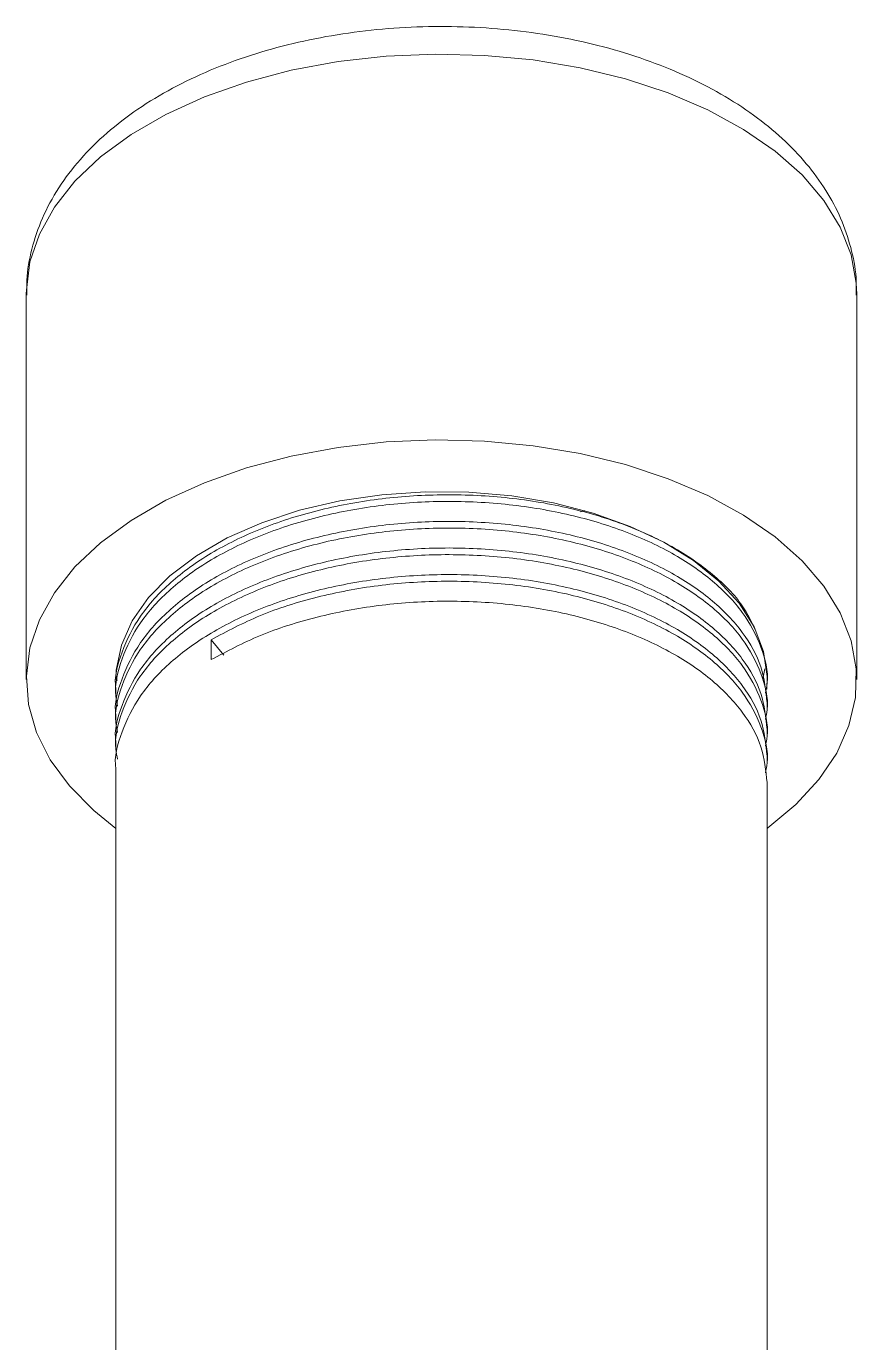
# Model space of a CAD drawing. Header units: millimetres. Extents: x 11948 to 22858, y 1146 to 11361.
# Drawn here: x 17506.7 to 17553, y 9944.4 to 10017.9 of the extents above; entities that cross this region are included whole.
import ezdxf

# ---------------------------------------------------------------- set-up
doc = ezdxf.new("R2010")
doc.units = ezdxf.units.MM
doc.linetypes.add('SLD-Solid', pattern=[0])

msp = doc.modelspace()

# ---------------------------------------------------------------- linework, layer by layer
at = {"linetype": 'SLD-Solid', "lineweight": 0}
for p, q in [((17506.681, 10002.936), (17506.681, 9981.408)), ((17553.044, 9981.408), (17553.044, 10002.936)), ((17537.84, 9990.841), (17537.615, 9990.764)), ((17517.006, 9982.521), (17517.006, 9983.634)), ((17517.006, 9983.634), (17517.702, 9982.769)), ((17547.919, 9982.008), (17547.808, 9981.455)), ((17548.044, 9981.223), (17548.044, 9981.408)), ((17511.681, 9980.852), (17511.681, 9980.481)), ((17548.044, 9979.739), (17548.044, 9980.11)), ((17511.681, 9979.368), (17511.681, 9978.997)), ((17548.044, 9978.254), (17548.044, 9978.625)), ((17511.681, 9977.883), (17511.681, 9977.512)), ((17548.044, 9976.769), (17548.044, 9977.141)), ((17511.681, 9976.398), (17511.681, 7587.37)), ((17548.044, 7587.37), (17548.044, 9975.656))]:
    msp.add_line(p, q, dxfattribs=at)
at = {"linetype": 'SLD-Solid', "lineweight": 0, "flags": 128}
for points in [[(17553.044, 10002.936), (17553.021, 10003.53), (17552.737, 10005.107), (17552.131, 10006.654), (17551.213, 10008.148), (17549.995, 10009.57), (17548.495, 10010.898), (17546.733, 10012.114), (17544.734, 10013.201), (17542.527, 10014.145), (17540.141, 10014.931), (17537.611, 10015.548), (17534.973, 10015.989), (17532.263, 10016.246), (17529.519, 10016.317), (17526.78, 10016.199), (17524.084, 10015.896), (17521.469, 10015.41), (17518.973, 10014.75), (17516.628, 10013.923), (17514.47, 10012.943), (17512.528, 10011.821), (17510.829, 10010.575), (17509.398, 10009.222), (17508.253, 10007.781), (17507.412, 10006.271), (17506.886, 10004.715), (17506.683, 10003.134), (17506.681, 10002.936)], [(17511.681, 9973.106), (17510.446, 9974.098), (17509.084, 9975.475), (17508.014, 9976.935), (17507.251, 9978.458), (17506.805, 9980.023), (17506.683, 9981.607), (17506.886, 9983.188), (17507.412, 9984.744), (17508.253, 9986.254), (17509.398, 9987.695), (17510.829, 9989.048), (17512.528, 9990.294), (17514.47, 9991.415), (17516.628, 9992.396), (17518.973, 9993.222), (17521.469, 9993.883), (17524.084, 9994.369), (17526.78, 9994.672), (17529.519, 9994.79), (17532.263, 9994.719), (17534.973, 9994.462), (17537.611, 9994.021), (17540.141, 9993.404), (17542.527, 9992.618), (17544.734, 9991.674), (17546.733, 9990.587), (17548.495, 9989.37), (17549.995, 9988.042), (17551.213, 9986.621), (17552.131, 9985.127), (17552.737, 9983.58), (17553.021, 9982.003), (17552.981, 9980.418), (17552.615, 9978.846), (17551.931, 9977.311), (17550.936, 9975.833), (17549.646, 9974.433), (17548.078, 9973.131), (17548.044, 9973.106)], [(17548.02, 9980.87), (17548.042, 9981.584), (17547.839, 9982.981), (17547.315, 9984.35), (17546.481, 9985.667), (17545.349, 9986.908), (17543.941, 9988.05), (17542.282, 9989.074), (17540.401, 9989.961), (17538.333, 9990.696), (17536.113, 9991.265), (17533.781, 9991.658), (17531.38, 9991.868), (17528.951, 9991.891), (17526.539, 9991.728), (17524.186, 9991.38), (17521.935, 9990.854), (17519.824, 9990.16), (17517.893, 9989.31), (17516.176, 9988.318), (17514.703, 9987.203), (17513.5, 9985.985), (17512.589, 9984.685), (17511.987, 9983.327), (17511.703, 9981.934), (17511.681, 9981.408)]]:
    msp.add_lwpolyline(points, dxfattribs=at)
at = {"linetype": 'SLD-Solid', "lineweight": 0}
for points, knots in [([(17553.008, 10002.858), (17553.018, 10003.116), (17553.05, 10003.943), (17552.798, 10005.328), (17552.274, 10006.972), (17551.47, 10008.548), (17550.411, 10010.05), (17549.095, 10011.464), (17547.529, 10012.779), (17545.73, 10013.973), (17543.724, 10015.028), (17541.542, 10015.929), (17539.219, 10016.665), (17536.787, 10017.231), (17534.275, 10017.623), (17531.714, 10017.839), (17529.132, 10017.878), (17526.558, 10017.739), (17524.022, 10017.423), (17521.552, 10016.933), (17519.176, 10016.27), (17516.92, 10015.435), (17514.811, 10014.434), (17512.877, 10013.267), (17511.15, 10011.942), (17509.664, 10010.473), (17508.454, 10008.879), (17507.539, 10007.196), (17506.955, 10005.46), (17506.679, 10004.002), (17506.708, 10003.136), (17506.717, 10002.857)], [0, 0, 0, 0, 0.014805, 0.047408, 0.07999, 0.112992, 0.146775, 0.18152, 0.217195, 0.253569, 0.290335, 0.327209, 0.36402, 0.400718, 0.437312, 0.473832, 0.510316, 0.546811, 0.58335, 0.619984, 0.656758, 0.693719, 0.730893, 0.768276, 0.805771, 0.843092, 0.879864, 0.915693, 0.950377, 0.983995, 1, 1, 1, 1]), ([(17547.387, 9984.168), (17547.17, 9984.626), (17546.65, 9985.727), (17545.062, 9987.322), (17542.807, 9988.879), (17540.027, 9990.145), (17536.866, 9991.076), (17533.434, 9991.631), (17529.861, 9991.786), (17526.294, 9991.538), (17522.861, 9990.891), (17519.695, 9989.866), (17516.923, 9988.507), (17514.652, 9986.862), (17512.94, 9984.983), (17511.97, 9982.968), (17511.564, 9981.537), (17511.682, 9980.856), (17511.682, 9980.852)], [0, 0, 0, 0, 0.048056, 0.115437, 0.183797, 0.252152, 0.319537, 0.387736, 0.4562, 0.523698, 0.591687, 0.660205, 0.727932, 0.795659, 0.864177, 0.932165, 0.999663, 1, 1, 1, 1]), ([(17547.947, 9980.658), (17547.986, 9980.843), (17548.164, 9981.699), (17547.777, 9983.239), (17546.776, 9985.172), (17545.075, 9986.953), (17542.803, 9988.508), (17540.027, 9989.774), (17536.866, 9990.704), (17533.434, 9991.26), (17529.861, 9991.415), (17526.294, 9991.166), (17522.861, 9990.52), (17519.695, 9989.495), (17516.923, 9988.135), (17514.65, 9986.491), (17512.946, 9984.614), (17511.95, 9982.588), (17511.563, 9980.998), (17511.737, 9980.119), (17511.773, 9979.933)], [0, 0, 0, 0, 0.016769, 0.077612, 0.138218, 0.198098, 0.258847, 0.319593, 0.379476, 0.440082, 0.500925, 0.560908, 0.621328, 0.682218, 0.742405, 0.802592, 0.863482, 0.923902, 0.983885, 1, 1, 1, 1]), ([(17548.043, 9980.11), (17547.975, 9980.782), (17547.841, 9982.128), (17546.759, 9984.059), (17545.08, 9985.839), (17542.802, 9987.394), (17540.028, 9988.66), (17536.866, 9989.591), (17533.434, 9990.146), (17529.861, 9990.301), (17526.294, 9990.053), (17522.861, 9989.407), (17519.695, 9988.382), (17516.923, 9987.022), (17514.652, 9985.377), (17512.94, 9983.502), (17511.97, 9981.471), (17511.564, 9980.075), (17511.682, 9979.371), (17511.682, 9979.368)], [0, 0, 0, 0, 0.062604, 0.125271, 0.187187, 0.250001, 0.312813, 0.374732, 0.437398, 0.50031, 0.562332, 0.624806, 0.687767, 0.75, 0.812233, 0.875194, 0.937668, 0.99969, 1, 1, 1, 1]), ([(17547.947, 9979.174), (17547.986, 9979.359), (17548.164, 9980.215), (17547.777, 9981.755), (17546.776, 9983.687), (17545.075, 9985.469), (17542.803, 9987.023), (17540.027, 9988.289), (17536.866, 9989.22), (17533.434, 9989.775), (17529.861, 9989.93), (17526.294, 9989.682), (17522.861, 9989.035), (17519.695, 9988.01), (17516.923, 9986.651), (17514.65, 9985.006), (17512.946, 9983.13), (17511.95, 9981.104), (17511.563, 9979.513), (17511.737, 9978.635), (17511.773, 9978.448)], [0, 0, 0, 0, 0.016769, 0.077612, 0.138218, 0.198098, 0.258847, 0.319593, 0.379476, 0.440082, 0.500925, 0.560908, 0.621328, 0.682218, 0.742405, 0.802592, 0.863482, 0.923902, 0.983885, 1, 1, 1, 1]), ([(17548.043, 9978.625), (17547.975, 9979.298), (17547.841, 9980.643), (17546.759, 9982.574), (17545.08, 9984.355), (17542.802, 9985.91), (17540.028, 9987.176), (17536.866, 9988.106), (17533.434, 9988.662), (17529.861, 9988.817), (17526.294, 9988.568), (17522.861, 9987.922), (17519.695, 9986.897), (17516.923, 9985.537), (17514.652, 9983.892), (17512.94, 9982.017), (17511.97, 9979.987), (17511.564, 9978.591), (17511.682, 9977.887), (17511.682, 9977.883)], [0, 0, 0, 0, 0.062604, 0.125271, 0.187187, 0.250001, 0.312812, 0.374732, 0.437398, 0.500309, 0.562332, 0.624806, 0.687767, 0.75, 0.812233, 0.875194, 0.937668, 0.99969, 1, 1, 1, 1]), ([(17547.947, 9977.689), (17547.986, 9977.874), (17548.164, 9978.73), (17547.777, 9980.271), (17546.776, 9982.203), (17545.075, 9983.984), (17542.803, 9985.538), (17540.027, 9986.804), (17536.866, 9987.735), (17533.434, 9988.291), (17529.861, 9988.445), (17526.294, 9988.197), (17522.861, 9987.551), (17519.695, 9986.526), (17516.923, 9985.167), (17514.65, 9983.521), (17512.946, 9981.645), (17511.95, 9979.619), (17511.563, 9978.028), (17511.737, 9977.15), (17511.773, 9976.964)], [0, 0, 0, 0, 0.016769, 0.077612, 0.138218, 0.198098, 0.258847, 0.319593, 0.379476, 0.440082, 0.500925, 0.560908, 0.621328, 0.682218, 0.742405, 0.802592, 0.863482, 0.923902, 0.983885, 1, 1, 1, 1]), ([(17548.043, 9977.141), (17547.975, 9977.813), (17547.841, 9979.159), (17546.759, 9981.09), (17545.08, 9982.871), (17542.802, 9984.425), (17540.028, 9985.691), (17536.866, 9986.622), (17533.434, 9987.177), (17529.861, 9987.332), (17526.294, 9987.084), (17522.861, 9986.437), (17519.695, 9985.412), (17516.923, 9984.053), (17514.652, 9982.407), (17512.94, 9980.532), (17511.97, 9978.503), (17511.564, 9977.106), (17511.682, 9976.402), (17511.682, 9976.399)], [0, 0, 0, 0, 0.062604, 0.125271, 0.187187, 0.250002, 0.312813, 0.374732, 0.437398, 0.50031, 0.562332, 0.624806, 0.687767, 0.75, 0.812233, 0.875194, 0.937668, 0.99969, 1, 1, 1, 1]), ([(17547.947, 9976.204), (17547.986, 9976.389), (17548.164, 9977.245), (17547.777, 9978.786), (17546.776, 9980.718), (17545.075, 9982.499), (17542.803, 9984.054), (17540.027, 9985.32), (17536.866, 9986.25), (17533.434, 9986.806), (17529.862, 9986.961), (17526.292, 9986.714), (17522.867, 9986.063), (17519.672, 9985.054), (17517.891, 9984.106), (17517.006, 9983.634)], [0, 0, 0, 0, 0.022588, 0.104541, 0.186176, 0.266832, 0.34866, 0.430483, 0.511144, 0.592779, 0.674732, 0.755528, 0.836912, 0.918929, 1, 1, 1, 1]), ([(17548.043, 9975.656), (17547.975, 9976.329), (17547.841, 9977.674), (17546.759, 9979.605), (17545.08, 9981.386), (17542.802, 9982.94), (17540.028, 9984.206), (17536.866, 9985.137), (17533.434, 9985.693), (17529.862, 9985.847), (17526.292, 9985.6), (17522.867, 9984.949), (17519.672, 9983.941), (17517.891, 9982.992), (17517.006, 9982.521)], [0, 0, 0, 0, 0.0834726, 0.1670283, 0.2495823, 0.3333354, 0.4170834, 0.4996421, 0.5831977, 0.6670795, 0.7497765, 0.833075, 0.9170222, 1, 1, 1, 1]), ([(17511.762, 9981.349), (17511.723, 9981.459), (17511.668, 9981.616), (17511.697, 9981.774), (17511.706, 9981.822)], [0, 0, 0, 0, 0.698115, 1, 1, 1, 1])]:
    msp.add_open_spline(points, degree=3, knots=knots, dxfattribs=at)

doc.saveas('drawing.dxf')
